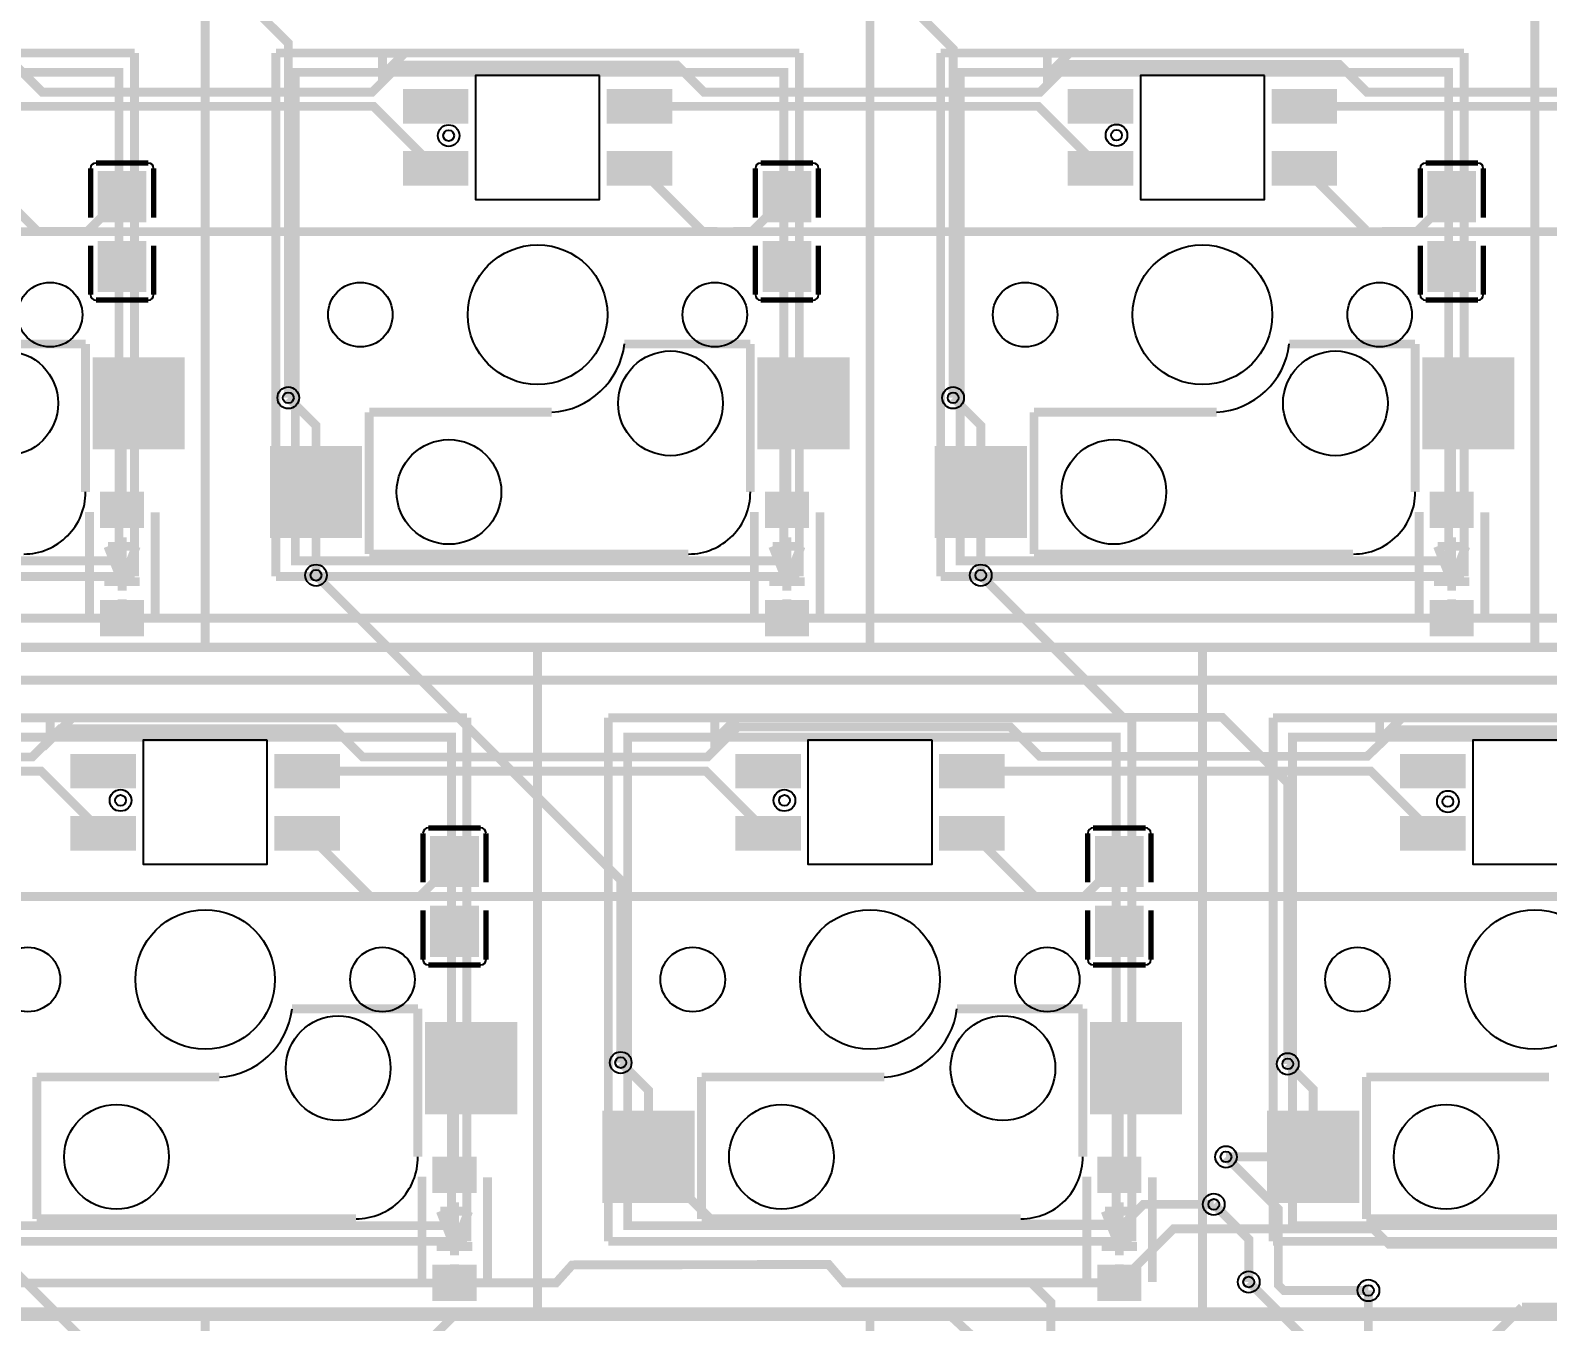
# Model space of a CAD drawing. Extents: x 183 to 12581, y -4976 to -1155.
# Drawn here: x 3553 to 5265, y -4230 to -2773 of the extents above; entities that cross this region are included whole.
import ezdxf

# ---------------------------------------------------------------- set-up
doc = ezdxf.new("R2010")
doc.units = 9
for name, color, linetype, true_color in [('BottomLayer', 7, 'Continuous', 0x0000ff), ('BottomPasteMaskLayer', 7, 'Continuous', 0x800000), ('BottomSilkLayer', 7, 'Continuous', 0x66cc33), ('BottomSolderMaskLayer', 7, 'Continuous', 0xaa00ff), ('Document', 7, 'Continuous', 0xffffff), ('Hole', 7, 'Continuous', 0x222222), ('Multi-Layer', 7, 'Continuous', 0xc0c0c0), ('TopLayer', 7, 'Continuous', 0xff0000), ('TopSilkLayer', 7, 'Continuous', 0xffcc00)]:
    doc.layers.add(name, color=color, linetype=linetype, true_color=true_color)

msp = doc.modelspace()

# ---------------------------------------------------------------- hatches: boundary and pattern name
at = {"layer": 'BottomLayer'}
for points in [[(3975.087999999996, -2841.315999999999), (4045.087999999996, -2841.315999999999), (4045.087999999996, -2876.315999999999), (3975.087999999996, -2876.315999999999)], [(4205.087999999996, -2841.315999999999), (4275.087999999996, -2841.315999999999), (4275.087999999996, -2876.315999999999), (4205.087999999996, -2876.315999999999)], [(4725.103999999999, -2841.315999999999), (4795.103999999999, -2841.315999999999), (4795.103999999999, -2876.315999999999), (4725.103999999999, -2876.315999999999)], [(4955.103999999999, -2841.315999999999), (5025.103999999999, -2841.315999999999), (5025.103999999999, -2876.315999999999), (4955.103999999999, -2876.315999999999)], [(3975.087999999996, -2911.315999999999), (4045.087999999996, -2911.315999999999), (4045.087999999996, -2946.315999999999), (3975.087999999996, -2946.315999999999)], [(4205.087999999996, -2911.315999999999), (4275.087999999996, -2911.315999999999), (4275.087999999996, -2946.315999999999), (4205.087999999996, -2946.315999999999)], [(4725.103999999999, -2911.315999999999), (4795.103999999999, -2911.315999999999), (4795.103999999999, -2946.315999999999), (4725.103999999999, -2946.315999999999)], [(4955.103999999999, -2911.315999999999), (5025.103999999999, -2911.315999999999), (5025.103999999999, -2946.315999999999), (4955.103999999999, -2946.315999999999)], [(3682.9029999999984, -2988.4490000000005), (3629.752999999997, -2988.4490000000005), (3629.752999999997, -2932.9370000000054), (3682.9029999999984, -2932.9370000000054)], [(4432.919000000002, -2988.4490000000005), (4379.769, -2988.4490000000005), (4379.769, -2932.9370000000054), (4432.919000000002, -2932.9370000000054)], [(5182.934999999998, -2988.4490000000005), (5129.7850000000035, -2988.4490000000005), (5129.7850000000035, -2932.9370000000054), (5182.934999999998, -2932.9370000000054)], [(3682.9029999999984, -3011.6789999999964), (3629.752999999997, -3011.6789999999964), (3629.752999999997, -3067.190999999999), (3682.9029999999984, -3067.190999999999)], [(4432.919000000002, -3011.6789999999964), (4379.769, -3011.6789999999964), (4379.769, -3067.190999999999), (4432.919000000002, -3067.190999999999)], [(5182.934999999998, -3011.6789999999964), (5129.7850000000035, -3011.6789999999964), (5129.7850000000035, -3067.190999999999), (5182.934999999998, -3067.190999999999)], [(3625.072, -3143.815999999999), (3725.072, -3143.815999999999), (3725.072, -3243.815999999999), (3625.072, -3243.815999999999)], [(4375.087999999996, -3143.815999999999), (4475.087999999996, -3143.815999999999), (4475.087999999996, -3243.815999999999), (4375.087999999996, -3243.815999999999)], [(5125.103999999999, -3143.815999999999), (5225.103999999999, -3143.815999999999), (5225.103999999999, -3243.815999999999), (5125.103999999999, -3243.815999999999)], [(3825.087999999996, -3243.815999999999), (3925.087999999996, -3243.815999999999), (3925.087999999996, -3343.815999999999), (3825.087999999996, -3343.815999999999)], [(4575.103999999999, -3243.815999999999), (4675.103999999999, -3243.815999999999), (4675.103999999999, -3343.815999999999), (4575.103999999999, -3343.815999999999)], [(3679.949999999997, -3333.737000000001), (3679.949999999997, -3294.3669999999984), (3632.7059999999983, -3294.3669999999984), (3632.7059999999983, -3333.737000000001)], [(4429.966, -3333.737000000001), (4429.966, -3294.3669999999984), (4382.722000000002, -3294.3669999999984), (4382.722000000002, -3333.737000000001)], [(5179.982000000004, -3333.737000000001), (5179.982000000004, -3294.3669999999984), (5132.737999999998, -3294.3669999999984), (5132.737999999998, -3333.737000000001)], [(3679.949999999997, -3455.777000000002), (3679.949999999997, -3416.4069999999992), (3632.7059999999983, -3416.4069999999992), (3632.7059999999983, -3455.777000000002)], [(4429.966, -3455.777000000002), (4429.966, -3416.4069999999992), (4382.722000000002, -3416.4069999999992), (4382.722000000002, -3455.777000000002)], [(5179.982000000004, -3455.777000000002), (5179.982000000004, -3416.4069999999992), (5132.737999999998, -3416.4069999999992), (5132.737999999998, -3455.777000000002)], [(3600.0800000000017, -3591.332000000002), (3670.0800000000017, -3591.332000000002), (3670.0800000000017, -3626.332000000002), (3600.0800000000017, -3626.332000000002)], [(3830.0800000000017, -3591.332000000002), (3900.0800000000017, -3591.332000000002), (3900.0800000000017, -3626.332000000002), (3830.0800000000017, -3626.332000000002)], [(4350.096000000005, -3591.332000000002), (4420.096000000005, -3591.332000000002), (4420.096000000005, -3626.332000000002), (4350.096000000005, -3626.332000000002)], [(4580.096000000005, -3591.332000000002), (4650.096000000005, -3591.332000000002), (4650.096000000005, -3626.332000000002), (4580.096000000005, -3626.332000000002)], [(5100.112000000001, -3591.332000000002), (5170.112000000001, -3591.332000000002), (5170.112000000001, -3626.332000000002), (5100.112000000001, -3626.332000000002)], [(3600.0800000000017, -3661.332000000002), (3670.0800000000017, -3661.332000000002), (3670.0800000000017, -3696.332000000002), (3600.0800000000017, -3696.332000000002)], [(3830.0800000000017, -3661.332000000002), (3900.0800000000017, -3661.332000000002), (3900.0800000000017, -3696.332000000002), (3830.0800000000017, -3696.332000000002)], [(4350.096000000005, -3661.332000000002), (4420.096000000005, -3661.332000000002), (4420.096000000005, -3696.332000000002), (4350.096000000005, -3696.332000000002)], [(4580.096000000005, -3661.332000000002), (4650.096000000005, -3661.332000000002), (4650.096000000005, -3696.332000000002), (4580.096000000005, -3696.332000000002)], [(5100.112000000001, -3661.332000000002), (5170.112000000001, -3661.332000000002), (5170.112000000001, -3696.332000000002), (5100.112000000001, -3696.332000000002)], [(4057.9110000000073, -3738.465000000004), (4004.7609999999986, -3738.465000000004), (4004.7609999999986, -3682.9530000000013), (4057.9110000000073, -3682.9530000000013)], [(4807.926999999996, -3738.465000000004), (4754.777000000002, -3738.465000000004), (4754.777000000002, -3682.9530000000013), (4807.926999999996, -3682.9530000000013)], [(4057.9110000000073, -3761.6949999999997), (4004.7609999999986, -3761.6949999999997), (4004.7609999999986, -3817.206999999995), (4057.9110000000073, -3817.206999999995)], [(4807.926999999996, -3761.6949999999997), (4754.777000000002, -3761.6949999999997), (4754.777000000002, -3817.206999999995), (4807.926999999996, -3817.206999999995)], [(4000.0800000000017, -3893.832000000002), (4100.080000000002, -3893.832000000002), (4100.080000000002, -3993.832000000002), (4000.0800000000017, -3993.832000000002)], [(4750.096000000005, -3893.832000000002), (4850.096000000005, -3893.832000000002), (4850.096000000005, -3993.832000000002), (4750.096000000005, -3993.832000000002)], [(4200.096000000005, -3993.832000000002), (4300.096000000005, -3993.832000000002), (4300.096000000005, -4093.832000000002), (4200.096000000005, -4093.832000000002)], [(4950.112000000001, -3993.832000000002), (5050.112000000001, -3993.832000000002), (5050.112000000001, -4093.832000000002), (4950.112000000001, -4093.832000000002)], [(4054.9590000000026, -4083.7530000000042), (4054.9590000000026, -4044.3830000000016), (4007.7149999999965, -4044.3830000000016), (4007.7149999999965, -4083.7530000000042)], [(4804.974000000002, -4083.7530000000042), (4804.974000000002, -4044.3830000000016), (4757.730000000003, -4044.3830000000016), (4757.730000000003, -4083.7530000000042)], [(4054.9590000000026, -4205.792999999998), (4054.9590000000026, -4166.4230000000025), (4007.7149999999965, -4166.4230000000025), (4007.7149999999965, -4205.792999999998)], [(4804.974000000002, -4205.792999999998), (4804.974000000002, -4166.4230000000025), (4757.730000000003, -4166.4230000000025), (4757.730000000003, -4205.792999999998)]]:
    msp.add_hatch(color=256, dxfattribs=at).paths.add_polyline_path(points)
at = {"layer": 'BottomPasteMaskLayer'}
for points in [[(3975.087999999996, -2841.315999999999), (4045.087999999996, -2841.315999999999), (4045.087999999996, -2876.315999999999), (3975.087999999996, -2876.315999999999)], [(4205.087999999996, -2841.315999999999), (4275.087999999996, -2841.315999999999), (4275.087999999996, -2876.315999999999), (4205.087999999996, -2876.315999999999)], [(4725.103999999999, -2841.315999999999), (4795.103999999999, -2841.315999999999), (4795.103999999999, -2876.315999999999), (4725.103999999999, -2876.315999999999)], [(4955.103999999999, -2841.315999999999), (5025.103999999999, -2841.315999999999), (5025.103999999999, -2876.315999999999), (4955.103999999999, -2876.315999999999)], [(3975.087999999996, -2911.315999999999), (4045.087999999996, -2911.315999999999), (4045.087999999996, -2946.315999999999), (3975.087999999996, -2946.315999999999)], [(4205.087999999996, -2911.315999999999), (4275.087999999996, -2911.315999999999), (4275.087999999996, -2946.315999999999), (4205.087999999996, -2946.315999999999)], [(4725.103999999999, -2911.315999999999), (4795.103999999999, -2911.315999999999), (4795.103999999999, -2946.315999999999), (4725.103999999999, -2946.315999999999)], [(4955.103999999999, -2911.315999999999), (5025.103999999999, -2911.315999999999), (5025.103999999999, -2946.315999999999), (4955.103999999999, -2946.315999999999)], [(3681.5250000000015, -2932.9389999999985), (3631.131999999998, -2932.9389999999985), (3629.1630000000005, -2934.908000000003), (3629.1630000000005, -2980.184000000001), (3631.131999999998, -2982.152000000002), (3647.2750000000015, -2982.3499999999985), (3647.2750000000015, -2964.6330000000016), (3664.991000000002, -2964.6330000000016), (3664.991000000002, -2981.9559999999983), (3681.5250000000015, -2982.152000000002), (3683.493999999999, -2980.184000000001), (3683.493999999999, -2934.908000000003)], [(4431.540999999997, -2932.9389999999985), (4381.148000000001, -2932.9389999999985), (4379.179000000004, -2934.908000000003), (4379.179000000004, -2980.184000000001), (4381.148000000001, -2982.152000000002), (4397.290999999997, -2982.3499999999985), (4397.290999999997, -2964.6330000000016), (4415.006999999998, -2964.6330000000016), (4415.006999999998, -2981.9559999999983), (4431.540999999997, -2982.152000000002), (4433.509999999995, -2980.184000000001), (4433.509999999995, -2934.908000000003)], [(5181.557000000001, -2932.9389999999985), (5131.163999999997, -2932.9389999999985), (5129.195, -2934.908000000003), (5129.195, -2980.184000000001), (5131.163999999997, -2982.152000000002), (5147.307000000001, -2982.3499999999985), (5147.307000000001, -2964.6330000000016), (5165.023000000001, -2964.6330000000016), (5165.023000000001, -2981.9559999999983), (5181.557000000001, -2982.152000000002), (5183.525999999998, -2980.184000000001), (5183.525999999998, -2934.908000000003)], [(3631.130999999994, -3067.1889999999985), (3681.5239999999976, -3067.1889999999985), (3683.493000000002, -3065.220000000001), (3683.493000000002, -3019.944000000003), (3681.5239999999976, -3017.975999999995), (3665.380999999994, -3017.7779999999984), (3665.380999999994, -3035.4950000000026), (3647.6649999999936, -3035.4950000000026), (3647.6649999999936, -3018.1719999999987), (3631.130999999994, -3017.975999999995), (3629.1619999999966, -3019.944000000003), (3629.1619999999966, -3065.220000000001)], [(4381.146999999997, -3067.1889999999985), (4431.540000000008, -3067.1889999999985), (4433.5090000000055, -3065.220000000001), (4433.5090000000055, -3019.944000000003), (4431.540000000008, -3017.975999999995), (4415.3970000000045, -3017.7779999999984), (4415.3970000000045, -3035.4950000000026), (4397.681000000004, -3035.4950000000026), (4397.681000000004, -3018.1719999999987), (4381.146999999997, -3017.975999999995), (4379.178, -3019.944000000003), (4379.178, -3065.220000000001)], [(5131.1630000000005, -3067.1889999999985), (5181.555999999997, -3067.1889999999985), (5183.5250000000015, -3065.220000000001), (5183.5250000000015, -3019.944000000003), (5181.555999999997, -3017.975999999995), (5165.4130000000005, -3017.7779999999984), (5165.4130000000005, -3035.4950000000026), (5147.697, -3035.4950000000026), (5147.697, -3018.1719999999987), (5131.1630000000005, -3017.975999999995), (5129.193999999996, -3019.944000000003), (5129.193999999996, -3065.220000000001)], [(3625.072, -3143.815999999999), (3725.072, -3143.815999999999), (3725.072, -3243.815999999999), (3625.072, -3243.815999999999)], [(4375.087999999996, -3143.815999999999), (4475.087999999996, -3143.815999999999), (4475.087999999996, -3243.815999999999), (4375.087999999996, -3243.815999999999)], [(5125.103999999999, -3143.815999999999), (5225.103999999999, -3143.815999999999), (5225.103999999999, -3243.815999999999), (5125.103999999999, -3243.815999999999)], [(3825.087999999996, -3243.815999999999), (3925.087999999996, -3243.815999999999), (3925.087999999996, -3343.815999999999), (3825.087999999996, -3343.815999999999)], [(4575.103999999999, -3243.815999999999), (4675.103999999999, -3243.815999999999), (4675.103999999999, -3343.815999999999), (4575.103999999999, -3343.815999999999)], [(3679.949999999997, -3333.737000000001), (3679.949999999997, -3294.3669999999984), (3632.7059999999983, -3294.3669999999984), (3632.7059999999983, -3333.737000000001)], [(4429.966, -3333.737000000001), (4429.966, -3294.3669999999984), (4382.722000000002, -3294.3669999999984), (4382.722000000002, -3333.737000000001)], [(5179.982000000004, -3333.737000000001), (5179.982000000004, -3294.3669999999984), (5132.737999999998, -3294.3669999999984), (5132.737999999998, -3333.737000000001)], [(3679.949999999997, -3455.777000000002), (3679.949999999997, -3416.4069999999992), (3632.7059999999983, -3416.4069999999992), (3632.7059999999983, -3455.777000000002)], [(4429.966, -3455.777000000002), (4429.966, -3416.4069999999992), (4382.722000000002, -3416.4069999999992), (4382.722000000002, -3455.777000000002)], [(5179.982000000004, -3455.777000000002), (5179.982000000004, -3416.4069999999992), (5132.737999999998, -3416.4069999999992), (5132.737999999998, -3455.777000000002)], [(3600.0800000000017, -3591.332000000002), (3670.0800000000017, -3591.332000000002), (3670.0800000000017, -3626.332000000002), (3600.0800000000017, -3626.332000000002)], [(3830.0800000000017, -3591.332000000002), (3900.0800000000017, -3591.332000000002), (3900.0800000000017, -3626.332000000002), (3830.0800000000017, -3626.332000000002)], [(4350.096000000005, -3591.332000000002), (4420.096000000005, -3591.332000000002), (4420.096000000005, -3626.332000000002), (4350.096000000005, -3626.332000000002)], [(4580.096000000005, -3591.332000000002), (4650.096000000005, -3591.332000000002), (4650.096000000005, -3626.332000000002), (4580.096000000005, -3626.332000000002)], [(5100.112000000001, -3591.332000000002), (5170.112000000001, -3591.332000000002), (5170.112000000001, -3626.332000000002), (5100.112000000001, -3626.332000000002)], [(3600.0800000000017, -3661.332000000002), (3670.0800000000017, -3661.332000000002), (3670.0800000000017, -3696.332000000002), (3600.0800000000017, -3696.332000000002)], [(3830.0800000000017, -3661.332000000002), (3900.0800000000017, -3661.332000000002), (3900.0800000000017, -3696.332000000002), (3830.0800000000017, -3696.332000000002)], [(4350.096000000005, -3661.332000000002), (4420.096000000005, -3661.332000000002), (4420.096000000005, -3696.332000000002), (4350.096000000005, -3696.332000000002)], [(4580.096000000005, -3661.332000000002), (4650.096000000005, -3661.332000000002), (4650.096000000005, -3696.332000000002), (4580.096000000005, -3696.332000000002)], [(5100.112000000001, -3661.332000000002), (5170.112000000001, -3661.332000000002), (5170.112000000001, -3696.332000000002), (5100.112000000001, -3696.332000000002)], [(4056.532999999996, -3682.9550000000017), (4006.1399999999994, -3682.9550000000017), (4004.170999999995, -3684.923999999999), (4004.170999999995, -3730.199999999997), (4006.1399999999994, -3732.168000000005), (4022.282999999996, -3732.366000000002), (4022.282999999996, -3714.6489999999976), (4039.998999999996, -3714.6489999999976), (4039.998999999996, -3731.9720000000016), (4056.532999999996, -3732.168000000005), (4058.5020000000004, -3730.199999999997), (4058.5020000000004, -3684.923999999999)], [(4806.549000000006, -3682.9550000000017), (4756.156000000003, -3682.9550000000017), (4754.187000000005, -3684.923999999999), (4754.187000000005, -3730.199999999997), (4756.156000000003, -3732.168000000005), (4772.298999999999, -3732.366000000002), (4772.298999999999, -3714.6489999999976), (4790.014999999999, -3714.6489999999976), (4790.014999999999, -3731.9720000000016), (4806.549000000006, -3732.168000000005), (4808.518000000004, -3730.199999999997), (4808.518000000004, -3684.923999999999)], [(4006.139000000003, -3817.2050000000017), (4056.5319999999992, -3817.2050000000017), (4058.5009999999966, -3815.235999999997), (4058.5009999999966, -3769.959999999999), (4056.5319999999992, -3767.9919999999984), (4040.3889999999956, -3767.7940000000017), (4040.3889999999956, -3785.5109999999986), (4022.6730000000025, -3785.5109999999986), (4022.6730000000025, -3768.188000000002), (4006.139000000003, -3767.9919999999984), (4004.1700000000055, -3769.959999999999), (4004.1700000000055, -3815.235999999997)], [(4756.154999999999, -3817.2050000000017), (4806.5480000000025, -3817.2050000000017), (4808.517, -3815.235999999997), (4808.517, -3769.959999999999), (4806.5480000000025, -3767.9919999999984), (4790.404999999999, -3767.7940000000017), (4790.404999999999, -3785.5109999999986), (4772.6889999999985, -3785.5109999999986), (4772.6889999999985, -3768.188000000002), (4756.154999999999, -3767.9919999999984), (4754.1860000000015, -3769.959999999999), (4754.1860000000015, -3815.235999999997)], [(4000.0800000000017, -3893.832000000002), (4100.080000000002, -3893.832000000002), (4100.080000000002, -3993.832000000002), (4000.0800000000017, -3993.832000000002)], [(4750.096000000005, -3893.832000000002), (4850.096000000005, -3893.832000000002), (4850.096000000005, -3993.832000000002), (4750.096000000005, -3993.832000000002)], [(4200.096000000005, -3993.832000000002), (4300.096000000005, -3993.832000000002), (4300.096000000005, -4093.832000000002), (4200.096000000005, -4093.832000000002)], [(4950.112000000001, -3993.832000000002), (5050.112000000001, -3993.832000000002), (5050.112000000001, -4093.832000000002), (4950.112000000001, -4093.832000000002)], [(4054.9590000000026, -4083.7530000000042), (4054.9590000000026, -4044.3830000000016), (4007.7149999999965, -4044.3830000000016), (4007.7149999999965, -4083.7530000000042)], [(4804.974000000002, -4083.7530000000042), (4804.974000000002, -4044.3830000000016), (4757.730000000003, -4044.3830000000016), (4757.730000000003, -4083.7530000000042)], [(4054.9590000000026, -4205.792999999998), (4054.9590000000026, -4166.4230000000025), (4007.7149999999965, -4166.4230000000025), (4007.7149999999965, -4205.792999999998)], [(4804.974000000002, -4205.792999999998), (4804.974000000002, -4166.4230000000025), (4757.730000000003, -4166.4230000000025), (4757.730000000003, -4205.792999999998)]]:
    msp.add_hatch(color=256, dxfattribs=at).paths.add_polyline_path(points)
at = {"layer": 'BottomSolderMaskLayer'}
for points in [[(3973.0878857142816, -2839.315542857141), (4047.0878857142816, -2839.315542857141), (4047.0878857142816, -2878.315542857148), (3973.0878857142816, -2878.315542857148)], [(4203.087885714282, -2839.315542857141), (4277.087885714282, -2839.315542857141), (4277.087885714282, -2878.315542857148), (4203.087885714282, -2878.315542857148)], [(4723.104228571428, -2839.315542857141), (4797.104228571436, -2839.315542857141), (4797.104228571436, -2878.315542857148), (4723.104228571428, -2878.315542857148)], [(4953.104228571428, -2839.315542857141), (5027.104228571436, -2839.315542857141), (5027.104228571436, -2878.315542857148), (4953.104228571428, -2878.315542857148)], [(3973.0878857142816, -2909.315542857141), (4047.0878857142816, -2909.315542857141), (4047.0878857142816, -2948.315542857148), (3973.0878857142816, -2948.315542857148)], [(4203.087885714282, -2909.315542857141), (4277.087885714282, -2909.315542857141), (4277.087885714282, -2948.315542857148), (4203.087885714282, -2948.315542857148)], [(4723.104228571428, -2909.315542857141), (4797.104228571436, -2909.315542857141), (4797.104228571436, -2948.315542857148), (4723.104228571428, -2948.315542857148)], [(4953.104228571428, -2909.315542857141), (5027.104228571436, -2909.315542857141), (5027.104228571436, -2948.315542857148), (4953.104228571428, -2948.315542857148)], [(3683.8603785848027, -2989.493553151464), (3628.7954773021993, -2989.493553151464), (3628.7954773021993, -2931.89267262465), (3683.8603785848027, -2931.89267262465)], [(4433.8765947542925, -2989.493553151464), (4378.811693471682, -2989.493553151464), (4378.811693471682, -2931.89267262465), (4433.8765947542925, -2931.89267262465)], [(5183.892450641295, -2989.493553151464), (5128.827549358699, -2989.493553151464), (5128.827549358699, -2931.89267262465), (5183.892450641295, -2931.89267262465)], [(3683.8603785848027, -3010.63437158984), (3628.7954773021993, -3010.63437158984), (3628.7954773021993, -3068.2352521166467), (3683.8603785848027, -3068.2352521166467)], [(4433.8765947542925, -3010.63437158984), (4378.811693471682, -3010.63437158984), (4378.811693471682, -3068.2352521166467), (4433.8765947542925, -3068.2352521166467)], [(5183.892450641295, -3010.63437158984), (5128.827549358699, -3010.63437158984), (5128.827549358699, -3068.2352521166467), (5183.892450641295, -3068.2352521166467)], [(3623.072079999998, -3141.815840000003), (3727.072079999998, -3141.815840000003), (3727.072079999998, -3245.815840000003), (3623.072079999998, -3245.815840000003)], [(4373.087919999998, -3141.815840000003), (4477.087919999991, -3141.815840000003), (4477.087919999991, -3245.815840000003), (4373.087919999998, -3245.815840000003)], [(5123.104160000003, -3141.815840000003), (5227.104160000003, -3141.815840000003), (5227.104160000003, -3245.815840000003), (5123.104160000003, -3245.815840000003)], [(3823.087919999998, -3241.815840000003), (3927.087919999991, -3241.815840000003), (3927.087919999991, -3345.815840000003), (3823.087919999998, -3345.815840000003)], [(4573.104160000003, -3241.815840000003), (4677.104160000003, -3241.815840000003), (4677.104160000003, -3345.815840000003), (4573.104160000003, -3345.815840000003)], [(3681.1498983998026, -3334.5704180001703), (3681.1498983998026, -3293.5337513335035), (3631.505898399788, -3293.5337513335035), (3631.505898399788, -3334.5704180001703)], [(4431.16620320041, -3334.5704180001703), (4431.16620320041, -3293.5337513335035), (4381.522203200409, -3293.5337513335035), (4381.522203200409, -3334.5704180001703)], [(5181.182000000001, -3334.5704180001703), (5181.182000000001, -3293.5337513335035), (5131.5380000000005, -3293.5337513335035), (5131.5380000000005, -3334.5704180001703)], [(3681.1498983998026, -3456.610418000171), (3681.1498983998026, -3415.573751333497), (3631.505898399788, -3415.573751333497), (3631.505898399788, -3456.610418000171)], [(4431.16620320041, -3456.610418000171), (4431.16620320041, -3415.573751333497), (4381.522203200409, -3415.573751333497), (4381.522203200409, -3456.610418000171)], [(5181.182000000001, -3456.610418000171), (5181.182000000001, -3415.573751333497), (5131.5380000000005, -3415.573751333497), (5131.5380000000005, -3456.610418000171)], [(3598.0800000000017, -3589.332228571431), (3672.0799999999945, -3589.332228571431), (3672.0799999999945, -3628.332228571431), (3598.0800000000017, -3628.332228571431)], [(3828.0800000000017, -3589.332228571431), (3902.0799999999945, -3589.332228571431), (3902.0799999999945, -3628.332228571431), (3828.0800000000017, -3628.332228571431)], [(4348.095771428569, -3589.332228571431), (4422.095771428576, -3589.332228571431), (4422.095771428576, -3628.332228571431), (4348.095771428569, -3628.332228571431)], [(4578.095771428569, -3589.332228571431), (4652.095771428576, -3589.332228571431), (4652.095771428576, -3628.332228571431), (4578.095771428569, -3628.332228571431)], [(5098.1121142857155, -3589.332228571431), (5172.112114285708, -3589.332228571431), (5172.112114285708, -3628.332228571431), (5098.1121142857155, -3628.332228571431)], [(3598.0800000000017, -3659.332228571431), (3672.0799999999945, -3659.332228571431), (3672.0799999999945, -3698.332228571431), (3598.0800000000017, -3698.332228571431)], [(3828.0800000000017, -3659.332228571431), (3902.0799999999945, -3659.332228571431), (3902.0799999999945, -3698.332228571431), (3828.0800000000017, -3698.332228571431)], [(4348.095771428569, -3659.332228571431), (4422.095771428576, -3659.332228571431), (4422.095771428576, -3698.332228571431), (4348.095771428569, -3698.332228571431)], [(4578.095771428569, -3659.332228571431), (4652.095771428576, -3659.332228571431), (4652.095771428576, -3698.332228571431), (4578.095771428569, -3698.332228571431)], [(5098.1121142857155, -3659.332228571431), (5172.112114285708, -3659.332228571431), (5172.112114285708, -3698.332228571431), (5098.1121142857155, -3698.332228571431)], [(4058.8683065283185, -3739.5094026340594), (4003.803405245708, -3739.5094026340594), (4003.803405245708, -3681.9085221072455), (4058.8683065283185, -3681.9085221072455)], [(4808.884522697801, -3739.5094026340594), (4753.819621415198, -3739.5094026340594), (4753.819621415198, -3681.9085221072455), (4808.884522697801, -3681.9085221072455)], [(4058.8683065283185, -3760.650597365944), (4003.803405245708, -3760.650597365944), (4003.803405245708, -3818.251477892758), (4058.8683065283185, -3818.251477892758)], [(4808.884522697801, -3760.650597365944), (4753.819621415198, -3760.650597365944), (4753.819621415198, -3818.251477892758), (4808.884522697801, -3818.251477892758)], [(3998.0800000000017, -3891.8320800000074), (4102.0799999999945, -3891.8320800000074), (4102.0799999999945, -3995.83208), (3998.0800000000017, -3995.83208)], [(4748.095840000009, -3891.8320800000074), (4852.095840000002, -3891.8320800000074), (4852.095840000002, -3995.83208), (4748.095840000009, -3995.83208)], [(4198.095840000009, -3991.8320800000074), (4302.095840000002, -3991.8320800000074), (4302.095840000002, -4095.83208), (4198.095840000009, -4095.83208)], [(4948.112079999999, -3991.8320800000074), (5052.112079999999, -3991.8320800000074), (5052.112079999999, -4095.83208), (4948.112079999999, -4095.83208)], [(4056.1588475996905, -4084.586248666499), (4056.1588475996905, -4043.549581999825), (4006.5148475996903, -4043.549581999825), (4006.5148475996903, -4084.586248666499)], [(4806.174101600205, -4084.586248666499), (4806.174101600205, -4043.549581999825), (4756.530101600205, -4043.549581999825), (4756.530101600205, -4084.586248666499)], [(4056.1588475996905, -4206.6262486665), (4056.1588475996905, -4165.589581999826), (4006.5148475996903, -4165.589581999826), (4006.5148475996903, -4206.6262486665)], [(4806.174101600205, -4206.6262486665), (4806.174101600205, -4165.589581999826), (4756.530101600205, -4165.589581999826), (4756.530101600205, -4206.6262486665)]]:
    msp.add_hatch(color=256, dxfattribs=at).paths.add_polyline_path(points)
at = {"layer": 'Document'}
for points in [[(3661.3280000000013, -3330.072), (3661.3280000000013, -3295.072), (3651.3280000000013, -3295.072), (3651.3280000000013, -3330.072)], [(4411.343999999997, -3330.072), (4411.343999999997, -3295.072), (4401.343999999997, -3295.072), (4401.343999999997, -3330.072)], [(5161.360000000001, -3330.072), (5161.360000000001, -3295.072), (5151.360000000001, -3295.072), (5151.360000000001, -3330.072)], [(3639.1479999999938, -3317.1440000000002), (3674.1479999999938, -3317.1440000000002), (3674.1479999999938, -3307.1440000000002), (3639.1479999999938, -3307.1440000000002)], [(4389.164000000004, -3317.1440000000002), (4424.164000000004, -3317.1440000000002), (4424.164000000004, -3307.1440000000002), (4389.164000000004, -3307.1440000000002)], [(5139.179999999993, -3317.1440000000002), (5174.179999999993, -3317.1440000000002), (5174.179999999993, -3307.1440000000002), (5139.179999999993, -3307.1440000000002)], [(3661.3280000000013, -3450.072), (3661.3280000000013, -3415.072), (3651.3280000000013, -3415.072), (3651.3280000000013, -3450.072)], [(4411.343999999997, -3450.072), (4411.343999999997, -3415.072), (4401.343999999997, -3415.072), (4401.343999999997, -3450.072)], [(5161.360000000001, -3450.072), (5161.360000000001, -3415.072), (5151.360000000001, -3415.072), (5151.360000000001, -3450.072)], [(4036.3369999999995, -4080.0880000000034), (4036.3369999999995, -4045.0880000000034), (4026.3369999999995, -4045.0880000000034), (4026.3369999999995, -4080.0880000000034)], [(4786.351999999999, -4080.0880000000034), (4786.351999999999, -4045.0880000000034), (4776.351999999999, -4045.0880000000034), (4776.351999999999, -4080.0880000000034)], [(4014.156999999992, -4067.159999999996), (4049.156999999992, -4067.159999999996), (4049.156999999992, -4057.159999999996), (4014.156999999992, -4057.159999999996)], [(4764.171999999999, -4067.159999999996), (4799.171999999999, -4067.159999999996), (4799.171999999999, -4057.159999999996), (4764.171999999999, -4057.159999999996)], [(4036.3369999999995, -4200.088000000003), (4036.3369999999995, -4165.088000000003), (4026.3369999999995, -4165.088000000003), (4026.3369999999995, -4200.088000000003)], [(4786.351999999999, -4200.088000000003), (4786.351999999999, -4165.088000000003), (4776.351999999999, -4165.088000000003), (4776.351999999999, -4200.088000000003)]]:
    msp.add_hatch(color=256, dxfattribs=at).paths.add_polyline_path(points)

# ---------------------------------------------------------------- linework, layer by layer
at = {"layer": 'BottomLayer', "const_width": 10}
for points in [[(7312.299999999996, -2842.699999999997), (7281.800000000003, -2812.199999999997), (6970.100000000006, -2812.199999999997), (6939.5, -2842.699999999997), (6561.5999999999985, -2842.699999999997), (6531, -2812.199999999997), (6219.399999999994, -2812.199999999997), (6188.5, -2842.5), (5805.9000000000015, -2842.5), (5773.5, -2810.100000000006), (5473.300000000003, -2810.100000000006), (5440.600000000006, -2842.699999999997), (5060.600000000006, -2842.699999999997), (5029.399999999994, -2811.5), (4723.300000000003, -2811.5), (4692, -2842.699999999997), (4312.799999999996, -2842.699999999997), (4282.200000000004, -2812.199999999997), (3969, -2812.199999999997), (3938.5, -2842.699999999997), (3566.300000000003, -2842.699999999997), (3535.800000000003, -2812.199999999997)], [(3490.0699999999924, -2858.8199999999997), (3940.0899999999965, -2858.8199999999997), (4010.0899999999965, -2928.8199999999997)], [(4240.0899999999965, -2858.8199999999997), (4690.100000000006, -2858.8199999999997), (4760.100000000006, -2928.8199999999997)], [(4990.100000000006, -2858.8199999999997), (5440.119999999995, -2858.8199999999997), (5510.119999999995, -2928.8199999999997)], [(958.8000000000029, -2928.800000000003), (960, -2928.800000000003), (1031.300000000003, -3000.100000000006), (1220, -3000.100000000006), (1258.4000000000015, -3038.5), (1551.4000000000015, -3038.5), (1589.7999999999956, -3000.100000000006), (10835.900000000001, -3000.100000000006), (10875.200000000004, -2960.7000000000044)], [(3490.0699999999924, -2928.8199999999997), (3561.3139999999985, -3000.0639999999985), (3571.798999999999, -3000.0639999999985)], [(4240.0899999999965, -2928.8199999999997), (4311.333999999995, -3000.0639999999985), (4327.799000000006, -3000.0639999999985)], [(4990.100000000006, -2928.8199999999997), (5061.343999999997, -3000.0639999999985), (5062.608, -3000.0639999999985)], [(3656.3280000000013, -2960.697), (3616.961000000003, -3000.0639999999985), (3569.798999999999, -3000.0639999999985)], [(4406.343999999997, -2960.697), (4366.976999999999, -3000.0639999999985), (4345.798999999999, -3000.0639999999985)], [(5156.360000000001, -2960.697), (5116.993000000002, -3000.0639999999985), (5077.799000000006, -3000.0639999999985)], [(3843.800000000003, -3187.600000000006), (3875.0899999999965, -3218.8899999999994), (3875.0899999999965, -3293.8199999999997)], [(4593.847999999998, -3187.5679999999993), (4625.100000000006, -3218.8199999999997), (4625.100000000006, -3293.8199999999997)], [(3675.0699999999924, -3193.8199999999997), (3656.3280000000013, -3212.561999999998), (3656.3280000000013, -3314.055999999997)], [(4425.0899999999965, -3193.8199999999997), (4406.343999999997, -3212.565999999999), (4406.343999999997, -3314.055999999997)], [(5175.100000000006, -3193.8199999999997), (5156.360000000001, -3212.5599999999977), (5156.360000000001, -3314.055999999997)], [(3875.0899999999965, -3293.8199999999997), (3875.0899999999965, -3387.8199999999997)], [(4625.100000000006, -3293.8199999999997), (4625.100000000006, -3387.8199999999997)], [(1125.024000000005, -3436.0959999999977), (10875.231999999996, -3436.0959999999977)], [(7317.700000000004, -3592.800000000003), (6931.699999999997, -3592.800000000003), (6899, -3560), (6600.5, -3560), (6567.700000000004, -3592.800000000003), (6183.800000000003, -3592.800000000003), (6152, -3561), (5845.5, -3561), (5813, -3592), (5438.5, -3592), (5408.5, -3562), (5092.5, -3562), (5061, -3592), (4691.5, -3592), (4658.5, -3559), (4350.5, -3559), (4316.699999999997, -3592.800000000003), (3927.7000000000044, -3592.800000000003), (3896, -3561), (3586.5, -3561), (3554.7999999999956, -3592.800000000003), (3183.800000000003, -3592.800000000003)], [(3115.060000000005, -3608.8300000000017), (3565.0800000000017, -3608.8300000000017), (3635.0800000000017, -3678.8300000000017)], [(3865.0800000000017, -3608.8300000000017), (4315.100000000006, -3608.8300000000017), (4385.100000000006, -3678.8300000000017)], [(4615.100000000006, -3608.8300000000017), (5065.110000000001, -3608.8300000000017), (5135.110000000001, -3678.8300000000017)], [(3865.0800000000017, -3678.8300000000017), (3936.3300000000017, -3750.0800000000017), (3937.5839999999953, -3750.0800000000017)], [(4615.100000000006, -3678.8300000000017), (4686.350000000006, -3750.0800000000017), (4710.165999999997, -3750.0800000000017)], [(4031.336000000003, -3710.7130000000034), (3991.9689999999973, -3750.0800000000017), (3914.452000000005, -3750.0800000000017)], [(4781.351999999999, -3710.7130000000034), (4741.985000000001, -3750.0800000000017), (4687.600000000006, -3750.0800000000017)], [(1236.8800000000047, -3750.0800000000017), (11625.248, -3750.0800000000017)], [(4218.8399999999965, -3937.5840000000026), (4250.100000000006, -3968.8439999999973), (4250.100000000006, -4043.8300000000017)], [(4971.4000000000015, -3938.9979999999996), (5000.110000000001, -3967.7079999999987), (5000.110000000001, -4043.8300000000017)], [(4050.0800000000017, -3943.8300000000017), (4031.3369999999995, -3962.573000000004), (4031.3369999999995, -4064.072)], [(4800.100000000006, -3943.8300000000017), (4781.351999999999, -3962.5780000000013), (4781.351999999999, -4064.072)], [(4250.100000000006, -4043.8300000000017), (4326.021000000001, -4119.751000000004), (4786.364000000001, -4119.751000000004), (4808.648999999998, -4097.466), (4887.934999999998, -4097.466)], [(5000.100000000006, -4043.800000000003), (4901.699999999997, -4043.9000000000015)], [(4781.4000000000015, -4186.0999999999985), (4842.399999999994, -4125.100000000006), (5067.9000000000015, -4125.100000000006), (5085.4000000000015, -4142.399999999994), (5454.899999999994, -4142.399999999994), (5498.5999999999985, -4186.0999999999985), (5531.4000000000015, -4186.0999999999985)], [(4031.300000000003, -4186.0999999999985), (4145.9000000000015, -4186.0999999999985), (4164.089000000007, -4165.805), (4453.374000000003, -4165.279000000002), (4471.300000000003, -4186.0999999999985), (4781.4000000000015, -4186.0999999999985)], [(3281.322, -4186.112000000001), (4031.3369999999995, -4186.112000000001)], [(4682.279999999999, -4186.100999999995), (4704.059999999998, -4207.881000000001), (4704.059999999998, -4320.040000000001)], [(4927.364000000001, -4185.037000000004), (5025.221000000005, -4282.894), (5034.507000000005, -4282.894)], [(5062.399999999994, -4194.5999999999985), (5062.0999999999985, -4267.199999999997)], [(4240.100000000006, -4359), (4286.300000000003, -4313), (4594.399999999994, -4313), (4632.5, -4351.0999999999985), (4791.800000000003, -4351.0999999999985), (4836.5999999999985, -4306.300000000003), (5056.4000000000015, -4306.300000000003), (5093.9000000000015, -4268.800000000003), (5180.299999999996, -4268.800000000003), (5235.800000000003, -4213.300000000003)], [(5235.796000000002, -4213.2980000000025), (5432.0999999999985, -4213.2980000000025)], [(2718.300000000003, -4273.5999999999985), (2773.4000000000015, -4218.5999999999985), (4585.9000000000015, -4218.5999999999985), (4653.5999999999985, -4281.199999999997), (4654.75, -4282.3499999999985), (4654.75, -4324.495000000003)]]:
    msp.add_lwpolyline(points, dxfattribs=at)
at = {"layer": 'BottomSilkLayer', "const_width": 10}
for points in [[(3950.087999999996, -2798.815999999999), (3975.087999999996, -2798.815999999999), (3950.087999999996, -2823.815999999999), (3950.087999999996, -2798.815999999999)], [(4700.103999999999, -2798.815999999999), (4725.103999999999, -2798.815999999999), (4700.103999999999, -2823.815999999999), (4700.103999999999, -2798.815999999999)], [(3575.0800000000017, -3548.832000000002), (3600.0800000000017, -3548.832000000002), (3575.0800000000017, -3573.832000000002), (3575.0800000000017, -3548.832000000002)], [(4325.096000000005, -3548.832000000002), (4350.096000000005, -3548.832000000002), (4325.096000000005, -3573.832000000002), (4325.096000000005, -3548.832000000002)], [(5075.112000000001, -3548.832000000002), (5100.112000000001, -3548.832000000002), (5075.112000000001, -3573.832000000002), (5075.112000000001, -3548.832000000002)]]:
    msp.add_lwpolyline(points, close=True, dxfattribs=at)
at = {"layer": 'BottomSilkLayer'}
for points, const_width in [([(3620.7530000000042, -2928.756999999998), (3620.7530000000042, -2984.2690000000002)], 6), ([(3685.9029999999984, -2922.756999999998), (3626.752999999997, -2922.756999999998)], 6), ([(3691.9030000000057, -2984.2690000000002), (3691.9030000000057, -2928.756999999998)], 6), ([(4370.769, -2928.756999999998), (4370.769, -2984.2690000000002)], 6), ([(4435.919000000002, -2922.756999999998), (4376.769, -2922.756999999998)], 6), ([(4441.918999999994, -2984.2690000000002), (4441.918999999994, -2928.756999999998)], 6), ([(5120.784999999996, -2928.756999999998), (5120.784999999996, -2984.2690000000002)], 6), ([(5185.934999999998, -2922.756999999998), (5126.7850000000035, -2922.756999999998)], 6), ([(5191.935000000005, -2984.2690000000002), (5191.935000000005, -2928.756999999998)], 6), ([(3620.7530000000042, -3071.370999999999), (3620.7530000000042, -3015.8589999999967)], 6), ([(3691.9030000000057, -3015.8589999999967), (3691.9030000000057, -3071.370999999999)], 6), ([(4370.769, -3071.370999999999), (4370.769, -3015.8589999999967)], 6), ([(4441.918999999994, -3015.8589999999967), (4441.918999999994, -3071.370999999999)], 6), ([(5120.784999999996, -3071.370999999999), (5120.784999999996, -3015.8589999999967)], 6), ([(5191.935000000005, -3015.8589999999967), (5191.935000000005, -3071.370999999999)], 6), ([(3685.9029999999984, -3077.370999999999), (3626.752999999997, -3077.370999999999)], 6), ([(4435.919000000002, -3077.370999999999), (4376.769, -3077.370999999999)], 6), ([(5185.934999999998, -3077.370999999999), (5126.7850000000035, -3077.370999999999)], 6), ([(3619.5899999999965, -3434.3899999999994), (3619.5899999999965, -3316.279999999999)], 10), ([(3693.5930000000008, -3434.9159999999974), (3693.5930000000008, -3316.806000000004)], 10), ([(4369.606, -3434.3899999999994), (4369.606, -3316.279999999999)], 10), ([(4443.608999999997, -3434.9159999999974), (4443.608999999997, -3316.806000000004)], 10), ([(5119.622000000003, -3434.3899999999994), (5119.622000000003, -3316.279999999999)], 10), ([(5193.625, -3434.9159999999974), (5193.625, -3316.806000000004)], 10), ([(3640.3280000000013, -3355.072), (3656.3280000000013, -3395.072)], 10), ([(3672.327999999994, -3355.072), (3640.3280000000013, -3355.072)], 10), ([(3656.3280000000013, -3405.072), (3656.3280000000013, -3345.072)], 10), ([(3656.3280000000013, -3395.072), (3672.327999999994, -3355.072)], 10), ([(4390.343999999997, -3355.072), (4406.343999999997, -3395.072)], 10), ([(4422.344000000005, -3355.072), (4390.343999999997, -3355.072)], 10), ([(4406.343999999997, -3405.072), (4406.343999999997, -3345.072)], 10), ([(4406.343999999997, -3395.072), (4422.344000000005, -3355.072)], 10), ([(5140.360000000001, -3355.072), (5156.360000000001, -3395.072)], 10), ([(5172.360000000001, -3355.072), (5140.360000000001, -3355.072)], 10), ([(5156.360000000001, -3405.072), (5156.360000000001, -3345.072)], 10), ([(5156.360000000001, -3395.072), (5172.360000000001, -3355.072)], 10), ([(3676.3280000000013, -3395.072), (3636.3280000000013, -3395.072)], 10), ([(4426.343999999997, -3395.072), (4386.343999999997, -3395.072)], 10), ([(5176.360000000001, -3395.072), (5136.360000000001, -3395.072)], 10), ([(3995.7609999999986, -3678.773000000001), (3995.7609999999986, -3734.2850000000035)], 6), ([(4060.910999999993, -3672.773000000001), (4001.7609999999986, -3672.773000000001)], 6), ([(4066.911, -3734.2850000000035), (4066.911, -3678.773000000001)], 6), ([(4745.777000000002, -3678.773000000001), (4745.777000000002, -3734.2850000000035)], 6), ([(4810.927000000003, -3672.773000000001), (4751.777000000002, -3672.773000000001)], 6), ([(4816.926999999996, -3734.2850000000035), (4816.926999999996, -3678.773000000001)], 6), ([(3995.7609999999986, -3821.3870000000024), (3995.7609999999986, -3765.875)], 6), ([(4066.911, -3765.875), (4066.911, -3821.3870000000024)], 6), ([(4745.777000000002, -3821.3870000000024), (4745.777000000002, -3765.875)], 6), ([(4816.926999999996, -3765.875), (4816.926999999996, -3821.3870000000024)], 6), ([(4060.910999999993, -3827.3870000000024), (4001.7609999999986, -3827.3870000000024)], 6), ([(4810.927000000003, -3827.3870000000024), (4751.777000000002, -3827.3870000000024)], 6), ([(3994.599000000002, -4184.406000000003), (3994.599000000002, -4066.296000000002)], 10), ([(4068.601999999999, -4184.932000000001), (4068.601999999999, -4066.822)], 10), ([(4744.614000000001, -4184.406000000003), (4744.614000000001, -4066.296000000002)], 10), ([(4818.617000000006, -4184.932000000001), (4818.617000000006, -4066.822)], 10), ([(4031.3369999999995, -4155.088000000003), (4031.3369999999995, -4095.0880000000034)], 10), ([(4781.351999999999, -4155.088000000003), (4781.351999999999, -4095.0880000000034)], 10), ([(4015.3369999999995, -4105.088000000003), (4031.3369999999995, -4145.088000000003)], 10), ([(4047.3369999999995, -4105.088000000003), (4015.3369999999995, -4105.088000000003)], 10), ([(4031.3369999999995, -4145.088000000003), (4047.3369999999995, -4105.088000000003)], 10), ([(4765.351999999999, -4105.088000000003), (4781.351999999999, -4145.088000000003)], 10), ([(4797.351999999999, -4105.088000000003), (4765.351999999999, -4105.088000000003)], 10), ([(4781.351999999999, -4145.088000000003), (4797.351999999999, -4105.088000000003)], 10), ([(4051.3369999999995, -4145.088000000003), (4011.3369999999995, -4145.088000000003)], 10), ([(4801.351999999999, -4145.088000000003), (4761.351999999999, -4145.088000000003)], 10)]:
    msp.add_lwpolyline(points, dxfattribs=dict(at, const_width=const_width))
for centre, start, end in [((3626.752999999997, -2928.757000000005), 90, 179.99999999999136), ((3685.9029999999984, -2928.757000000005), 0, 90), ((4376.769, -2928.757000000005), 90, 179.99999999999133), ((4435.919000000002, -2928.757000000005), 0, 90), ((5126.7850000000035, -2928.757000000005), 90, 179.99999999999133), ((5185.934999999998, -2928.757000000005), 0, 90), ((3626.752999999997, -3071.370999999999), 180.00000000000867, 270), ((3685.9029999999984, -3071.370999999999), 270, 0), ((4376.769, -3071.370999999999), 180.00000000000867, 270), ((4435.919000000002, -3071.370999999999), 270, 0), ((5126.7850000000035, -3071.370999999999), 180.00000000000867, 270), ((5185.934999999998, -3071.370999999999), 270, 0), ((4001.7609999999986, -3678.773000000001), 90, 179.99999999999136), ((4060.910999999993, -3678.773000000001), 0, 90), ((4751.777000000002, -3678.773000000001), 90, 179.99999999999133), ((4810.927000000003, -3678.773000000001), 0, 90), ((4001.7609999999986, -3821.386999999995), 180.00000000000867, 270), ((4060.910999999993, -3821.386999999995), 270, 0), ((4751.777000000002, -3821.386999999995), 180.00000000000867, 270), ((4810.927000000003, -3821.386999999995), 270, 0)]:
    msp.add_arc(centre, 6, start, end, dxfattribs=at)
at = {"layer": 'Document', "const_width": 10}
for points in [[(3750.072, -3468.815999999999), (3000.072, -3468.815999999999), (3000.072, -2718.815999999999), (3750.072, -2718.815999999999)], [(3750.072, -2718.815999999999), (3750.072, -3468.815999999999)], [(4500.087999999996, -3468.815999999999), (3750.087999999996, -3468.815999999999), (3750.087999999996, -2718.815999999999), (4500.087999999996, -2718.815999999999)], [(4500.087999999996, -2718.815999999999), (4500.087999999996, -3468.815999999999)], [(5250.103999999999, -3468.815999999999), (4500.103999999999, -3468.815999999999), (4500.103999999999, -2718.815999999999), (5250.103999999999, -2718.815999999999)], [(5250.103999999999, -2718.815999999999), (5250.103999999999, -3468.815999999999)], [(6000.119999999995, -3468.815999999999), (5250.119999999995, -3468.815999999999), (5250.119999999995, -2718.815999999999), (6000.119999999995, -2718.815999999999)], [(3473.0709999999963, -3126.813000000002), (3615.073000000004, -3126.813000000002)], [(3615.073000000004, -3126.813000000002), (3615.073000000004, -3293.813000000002)], [(4223.0869999999995, -3126.813000000002), (4365.089, -3126.813000000002)], [(4365.089, -3126.813000000002), (4365.089, -3293.813000000002)], [(4973.103000000003, -3126.813000000002), (5115.105000000003, -3126.813000000002)], [(5115.105000000003, -3126.813000000002), (5115.105000000003, -3293.813000000002)], [(3935.0869999999995, -3203.813000000002), (3935.0869999999995, -3363.813000000002)], [(3935.0869999999995, -3203.813000000002), (4141.088000000003, -3203.813000000002)], [(4685.103000000003, -3203.813000000002), (4685.103000000003, -3363.813000000002)], [(4685.103000000003, -3203.813000000002), (4891.103999999992, -3203.813000000002)], [(4295.089, -3363.813000000002), (3935.089, -3363.813000000002)], [(5045.105000000003, -3363.813000000002), (4685.105000000003, -3363.813000000002)], [(4125.080000000002, -4218.832000000002), (3375.0800000000017, -4218.832000000002), (3375.0800000000017, -3468.832000000002), (4125.080000000002, -3468.832000000002)], [(4125.080000000002, -3468.832000000002), (4125.080000000002, -4218.832000000002)], [(4875.096000000005, -4218.832000000002), (4125.096000000005, -4218.832000000002), (4125.096000000005, -3468.832000000002), (4875.096000000005, -3468.832000000002)], [(4875.096000000005, -3468.832000000002), (4875.096000000005, -4218.832000000002)], [(5625.112000000001, -4218.832000000002), (4875.112000000001, -4218.832000000002), (4875.112000000001, -3468.832000000002), (5625.112000000001, -3468.832000000002)], [(3848.078999999998, -3876.828999999998), (3990.0809999999983, -3876.828999999998)], [(3990.0809999999983, -3876.828999999998), (3990.0809999999983, -4043.828999999998)], [(4598.095000000001, -3876.828999999998), (4740.096999999994, -3876.828999999998)], [(4740.096999999994, -3876.828999999998), (4740.096999999994, -4043.828999999998)], [(3560.078999999998, -3953.828999999998), (3560.078999999998, -4113.828999999998)], [(3560.078999999998, -3953.828999999998), (3766.0800000000017, -3953.828999999998)], [(4310.095000000001, -3953.828999999998), (4310.095000000001, -4113.828999999998)], [(4310.095000000001, -3953.828999999998), (4516.095999999998, -3953.828999999998)], [(5060.110999999997, -3953.828999999998), (5060.110999999997, -4113.828999999998)], [(5060.110999999997, -3953.828999999998), (5266.112000000001, -3953.828999999998)], [(3920.0809999999983, -4113.828999999998), (3560.0809999999983, -4113.828999999998)], [(4670.096999999994, -4113.828999999998), (4310.096999999994, -4113.828999999998)], [(5420.112999999998, -4113.828999999998), (5060.112999999998, -4113.828999999998)], [(4500.087999999996, -4968.847999999998), (3750.087999999996, -4968.847999999998), (3750.087999999996, -4218.847999999998), (4500.087999999996, -4218.847999999998)], [(4500.087999999996, -4218.847999999998), (4500.087999999996, -4968.847999999998)]]:
    msp.add_lwpolyline(points, dxfattribs=at)
at = {"layer": 'Document'}
for centre, radius, start, end in [((4136.329865083739, -3116.586622556708), 87.35799999999999, 273.1216218796127, 353.2760570889425), ((4886.345865083749, -3116.586622556708), 87.35799999999999, 273.1216218796127, 353.2760570889425), ((3545.4098239957166, -3294.1538239957154), 69.66199999999999, 270, 0.27867792333614716), ((4295.42582399572, -3294.1538239957154), 69.66199999999999, 270, 0.27867792333614716), ((5045.441823995716, -3294.1538239957154), 69.66199999999999, 270, 0.27867792333614716), ((3761.321865083737, -3866.602622556711), 87.35799999999999, 273.1216218796127, 353.2760570889425), ((4511.33786508374, -3866.602622556711), 87.35799999999999, 273.12162187960666, 353.27605708894214), ((3920.417823995711, -4044.1698239957186), 69.66199999999999, 270, 0.27867792333614716), ((4670.433823995714, -4044.1698239957186), 69.66199999999999, 270, 0.27867792333614716)]:
    msp.add_arc(centre, radius, start, end, dxfattribs=at)
at = {"layer": 'Hole'}
for centre in [(4024.769999999997, -2891.8300000000017), (4778.190000000002, -2891.3300000000017), (3843.800000000003, -3187.600000000006), (4593.850000000006, -3187.5699999999997), (3875.0899999999965, -3387.8199999999997), (4625.100000000006, -3387.8199999999997), (3654.5599999999977, -3641.739999999998), (4403.559999999998, -3641.739999999998), (5152, -3643.090000000004), (4218.8399999999965, -3937.5800000000017), (4971.4000000000015, -3939), (4901.699999999997, -4043.9000000000015), (4887.940000000002, -4097.470000000001), (4927.360000000001, -4185.040000000001), (5062.370000000003, -4194.620000000003)]:
    msp.add_circle(centre, 6.101999999999999, dxfattribs=at)
at = {"layer": 'Multi-Layer'}
for points in [[(4195.087999999996, -2823.815999999999), (4055.087999999996, -2823.815999999999), (4055.087999999996, -2963.815999999999), (4195.087999999996, -2963.815999999999)], [(4945.103999999999, -2823.815999999999), (4805.103999999999, -2823.815999999999), (4805.103999999999, -2963.815999999999), (4945.103999999999, -2963.815999999999)], [(3820.0800000000017, -3573.832000000002), (3680.0800000000017, -3573.832000000002), (3680.0800000000017, -3713.832000000002), (3820.0800000000017, -3713.832000000002)], [(4570.096000000005, -3573.832000000002), (4430.096000000005, -3573.832000000002), (4430.096000000005, -3713.832000000002), (4570.096000000005, -3713.832000000002)], [(5320.112000000001, -3573.832000000002), (5180.112000000001, -3573.832000000002), (5180.112000000001, -3713.832000000002), (5320.112000000001, -3713.832000000002)]]:
    msp.add_lwpolyline(points, close=True, dxfattribs=at)
for centre, radius in [((4024.769999999997, -2891.8300000000017), 12.204999999999998), ((4778.190000000002, -2891.3300000000017), 12.204999999999998), ((4125.0899999999965, -3093.8199999999997), 78.74), ((4875.100000000006, -3093.8199999999997), 78.74), ((3575.0699999999924, -3093.8199999999997), 36.417), ((3925.0899999999965, -3093.8199999999997), 36.417), ((4325.0899999999965, -3093.8199999999997), 36.417), ((4675.100000000006, -3093.8199999999997), 36.417), ((5075.100000000006, -3093.8199999999997), 36.417), ((3525.0699999999924, -3193.8199999999997), 59.055), ((4275.0899999999965, -3193.8199999999997), 59.055), ((5025.100000000006, -3193.8199999999997), 59.055), ((3843.800000000003, -3187.600000000006), 12.204999999999998), ((4593.850000000006, -3187.5699999999997), 12.204999999999998), ((4025.0899999999965, -3293.8199999999997), 59.055), ((4775.100000000006, -3293.8199999999997), 59.055), ((3875.0899999999965, -3387.8199999999997), 12.204999999999998), ((4625.100000000006, -3387.8199999999997), 12.204999999999998), ((3654.5599999999977, -3641.739999999998), 12.204999999999998), ((4403.559999999998, -3641.739999999998), 12.204999999999998), ((5152, -3643.090000000004), 12.204999999999998), ((3750.0800000000017, -3843.8300000000017), 78.74), ((4500.100000000006, -3843.8300000000017), 78.74), ((5250.110000000001, -3843.8300000000017), 78.74), ((3550.0800000000017, -3843.8300000000017), 36.417), ((3950.0800000000017, -3843.8300000000017), 36.417), ((4300.100000000006, -3843.8300000000017), 36.417), ((4700.100000000006, -3843.8300000000017), 36.417), ((5050.110000000001, -3843.8300000000017), 36.417), ((3900.0800000000017, -3943.8300000000017), 59.055), ((4650.100000000006, -3943.8300000000017), 59.055), ((4218.8399999999965, -3937.5800000000017), 12.204999999999998), ((4971.4000000000015, -3939), 12.204999999999998), ((3650.0800000000017, -4043.8300000000017), 59.055), ((4400.100000000006, -4043.8300000000017), 59.055), ((5150.110000000001, -4043.8300000000017), 59.055), ((4901.699999999997, -4043.9000000000015), 12.204999999999998), ((4887.940000000002, -4097.470000000001), 12.204999999999998), ((4927.360000000001, -4185.040000000001), 12.204999999999998), ((5062.370000000003, -4194.620000000003), 12.204999999999998)]:
    msp.add_circle(centre, radius, dxfattribs=at)
at = {"layer": 'TopLayer', "const_width": 10}
for points in [[(1031.300000000003, -4406.300000000003), (1031.300000000003, -4312.600000000006), (1125, -4218.800000000003), (2627.0999999999985, -4218.800000000003), (2681.800000000003, -4273.4000000000015), (3226.699999999997, -4273.4000000000015), (3281.300000000003, -4218.800000000003), (3377.7999999999956, -4218.800000000003), (3450.9000000000015, -4291.199999999997), (3962.7999999999956, -4291.199999999997), (4035, -4218.800000000003), (11761.800000000003, -4218.800000000003), (11812.799999999996, -4167.699999999997), (11812.799999999996, -2062.5)], [(3687.600000000006, -2631.7999999999956), (3843.800000000003, -2787.5), (3843.800000000003, -3187.600000000006)], [(4437.600000000006, -2637.800000000003), (4593.847999999998, -2794.047999999995), (4593.847999999998, -3187.5679999999993)], [(3875.0899999999965, -3387.8199999999997), (4218.8399999999965, -3731.5699999999997), (4218.8399999999965, -3937.5840000000026)], [(4625.100000000006, -3387.8199999999997), (4785.277999999998, -3547.9979999999996), (4897.399999999994, -3547.9979999999996), (4971.4000000000015, -3621.9979999999996), (4971.4000000000015, -3938.9979999999996)], [(4901.699999999997, -4043.9000000000015), (4960.811999999998, -4103.012000000002), (4960.811999999998, -4188.576000000001), (4966.859000000004, -4194.623), (5062.366000000002, -4194.623)], [(4887.934999999998, -4097.466), (4927.364000000001, -4136.894999999997), (4927.364000000001, -4185.037000000004)], [(3500.097999999998, -4137.800000000003), (3618.554999999993, -4256.256999999998), (3843.8300000000017, -4256.256999999998)]]:
    msp.add_lwpolyline(points, dxfattribs=at)
at = {"layer": 'TopSilkLayer', "const_width": 10}
for points in [[(3675.072, -2718.815999999999), (3750.072, -2718.815999999999), (3750.072, -2793.815999999999)], [(3750.087999999996, -2793.815999999999), (3750.087999999996, -2718.815999999999), (3825.087999999996, -2718.815999999999)], [(4425.087999999996, -2718.815999999999), (4500.087999999996, -2718.815999999999), (4500.087999999996, -2793.815999999999)], [(4500.103999999999, -2793.815999999999), (4500.103999999999, -2718.815999999999), (4575.103999999999, -2718.815999999999)], [(5175.103999999999, -2718.815999999999), (5250.103999999999, -2718.815999999999), (5250.103999999999, -2793.815999999999)], [(5250.119999999995, -2793.815999999999), (5250.119999999995, -2718.815999999999), (5325.119999999995, -2718.815999999999)], [(3079.795999999995, -2798.540000000001), (3670.3480000000054, -2798.540000000001)], [(3670.3480000000054, -3389.092000000004), (3670.3480000000054, -2798.540000000001)], [(3829.8120000000054, -3389.092000000004), (3829.8120000000054, -2798.540000000001)], [(3829.8120000000054, -2798.540000000001), (4420.364000000001, -2798.540000000001)], [(4420.364000000001, -3389.092000000004), (4420.364000000001, -2798.540000000001)], [(4579.827999999994, -3389.092000000004), (4579.827999999994, -2798.540000000001)], [(4579.827999999994, -2798.540000000001), (5170.379999999997, -2798.540000000001)], [(5170.379999999997, -3389.092000000004), (5170.379999999997, -2798.540000000001)], [(3079.795999999995, -3389.092000000004), (3670.3480000000054, -3389.092000000004)], [(3750.072, -3393.815999999999), (3750.072, -3468.815999999999), (3675.072, -3468.815999999999)], [(3825.087999999996, -3468.815999999999), (3750.087999999996, -3468.815999999999), (3750.087999999996, -3393.815999999999)], [(3829.8120000000054, -3389.092000000004), (4420.364000000001, -3389.092000000004)], [(4500.087999999996, -3393.815999999999), (4500.087999999996, -3468.815999999999), (4425.087999999996, -3468.815999999999)], [(4575.103999999999, -3468.815999999999), (4500.103999999999, -3468.815999999999), (4500.103999999999, -3393.815999999999)], [(4579.827999999994, -3389.092000000004), (5170.379999999997, -3389.092000000004)], [(5250.103999999999, -3393.815999999999), (5250.103999999999, -3468.815999999999), (5175.103999999999, -3468.815999999999)], [(5325.119999999995, -3468.815999999999), (5250.119999999995, -3468.815999999999), (5250.119999999995, -3393.815999999999)], [(11206.706000000006, -3469.4630000000034), (1468.0529999999999, -3469.4630000000034)], [(4050.0800000000017, -3468.832000000002), (4125.080000000002, -3468.832000000002), (4125.080000000002, -3543.832000000002)], [(4125.096000000005, -3543.832000000002), (4125.096000000005, -3468.832000000002), (4200.096000000005, -3468.832000000002)], [(4800.096000000005, -3468.832000000002), (4875.096000000005, -3468.832000000002), (4875.096000000005, -3543.832000000002)], [(4875.112000000001, -3543.832000000002), (4875.112000000001, -3468.832000000002), (4950.112000000001, -3468.832000000002)], [(1468.0529999999999, -3506.114999999998), (11206.706000000006, -3506.114999999998)], [(3454.8040000000037, -3548.555999999997), (4045.3559999999998, -3548.555999999997)], [(4045.3559999999998, -4139.108), (4045.3559999999998, -3548.555999999997)], [(4204.82, -4139.108), (4204.82, -3548.555999999997)], [(4204.82, -3548.555999999997), (4795.371999999996, -3548.555999999997)], [(4795.371999999996, -4139.108), (4795.371999999996, -3548.555999999997)], [(4954.835999999996, -4139.108), (4954.835999999996, -3548.555999999997)], [(4954.835999999996, -3548.555999999997), (5545.388000000006, -3548.555999999997)], [(3454.8040000000037, -4139.108), (4045.3559999999998, -4139.108)], [(4125.080000000002, -4143.832000000002), (4125.080000000002, -4218.832000000002), (4050.0800000000017, -4218.832000000002)], [(4200.096000000005, -4218.832000000002), (4125.096000000005, -4218.832000000002), (4125.096000000005, -4143.832000000002)], [(4204.82, -4139.108), (4795.371999999996, -4139.108)], [(4875.096000000005, -4143.832000000002), (4875.096000000005, -4218.832000000002), (4800.096000000005, -4218.832000000002)], [(4950.112000000001, -4218.832000000002), (4875.112000000001, -4218.832000000002), (4875.112000000001, -4143.832000000002)], [(4954.835999999996, -4139.108), (5545.388000000006, -4139.108)], [(10919.987000000001, -4223.978000000003), (1976.7330000000075, -4223.978000000003)], [(3750.087999999996, -4293.847999999998), (3750.087999999996, -4218.847999999998), (3825.087999999996, -4218.847999999998)], [(4425.087999999996, -4218.847999999998), (4500.087999999996, -4218.847999999998), (4500.087999999996, -4293.847999999998)]]:
    msp.add_lwpolyline(points, dxfattribs=at)
for points in [[(3101.7309999999998, -2820.398000000001), (3652.8830000000016, -2820.398000000001), (3652.8830000000016, -3371.5509999999995), (3101.7309999999998, -3371.5509999999995), (3101.7309999999998, -2820.398000000001)], [(3851.728999999992, -2820.398000000001), (4402.902000000002, -2820.398000000001), (4402.902000000002, -3371.5509999999995), (3851.728999999992, -3371.5509999999995), (3851.728999999992, -2820.398000000001)], [(4601.719999999994, -2820.398000000001), (5152.9000000000015, -2820.398000000001), (5152.9000000000015, -3371.5509999999995), (4601.719999999994, -3371.5509999999995), (4601.719999999994, -2820.398000000001)], [(3476.729999999996, -3570.400999999998), (4027.8830000000016, -3570.400999999998), (4027.8830000000016, -4121.557000000001), (3476.729999999996, -4121.557000000001), (3476.729999999996, -3570.400999999998)], [(4226.720999999998, -3570.400999999998), (4777.900999999998, -3570.400999999998), (4777.900999999998, -4121.557000000001), (4226.720999999998, -4121.557000000001), (4226.720999999998, -3570.400999999998)], [(4976.719000000005, -3570.400999999998), (5527.898999999998, -3570.400999999998), (5527.898999999998, -4121.557000000001), (4976.719000000005, -4121.557000000001), (4976.719000000005, -3570.400999999998)]]:
    msp.add_lwpolyline(points, close=True, dxfattribs=at)

doc.saveas('drawing.dxf')
